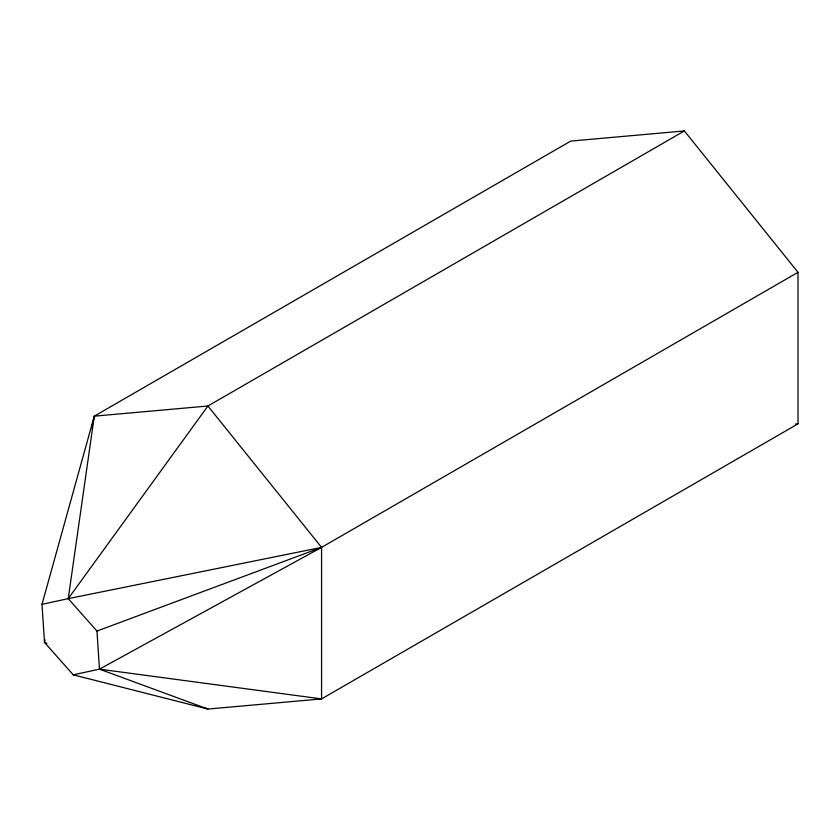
<?xml version="1.0" encoding="UTF-8"?>
<svg xmlns="http://www.w3.org/2000/svg" width="840" height="840" viewBox="0 0 840 840"><rect width="100%" height="100%" fill="white"/><g stroke="black" fill="none" stroke-linecap="round" stroke-linejoin="round"><path stroke-width="1.26" d="M204.288 707.574L207.921 709.054L99.467 669.154L96.968 631.061L68.239 598.647L94.28 416.157L570.717 141.089L684.359 130.946L798 272.318L798 423.843L321.562 698.912L207.921 709.054L73.227 674.825L44.499 642.411L42 604.327L94.28 416.157L207.921 406.014L684.359 130.946M45.055 639.86L44.499 642.411L46.914 643.398M91.749 427.665L94.28 416.157L94.28 418.772M42 604.327L68.239 598.647L207.921 406.014L321.562 547.386L321.562 698.912L99.467 669.154L73.227 674.825M798 272.318L321.562 547.386L99.467 669.154M96.968 631.061L321.562 547.386L68.239 598.647M795.385 424.074L798 423.843"/></g></svg>
